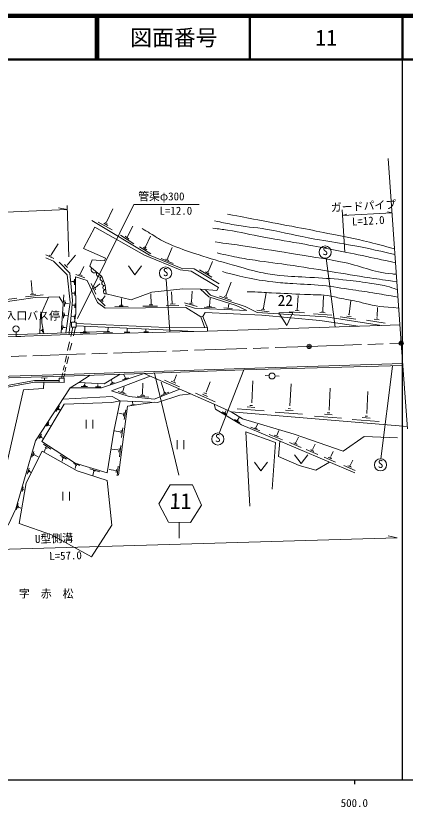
# Model space of a CAD drawing. Units: millimetres, scale not verified. Extents: x 40000 to 680000, y 20000 to 380000.
# Drawn here: x 490420 to 579613, y 198715 to 380000 of the extents above; entities that cross this region are included whole.
import ezdxf
from ezdxf.enums import TextEntityAlignment as Align

# ---------------------------------------------------------------- set-up
doc = ezdxf.new("R2010")
doc.units = ezdxf.units.MM
doc.header["$LTSCALE"] = 1000
doc.header["$PDMODE"] = 32
doc.header["$PDSIZE"] = 500
doc.linetypes.add('CHAIN', pattern=[18.5, 12, -1.5, 3.5, -1.5])
for name, color, linetype, lineweight in [('M-BGD', 7, 'Continuous', 13), ('M-BMK', 2, 'CHAIN', 13), ('M-BMK-SRVR', 3, 'Continuous', 13), ('M-STR-HTXT', 7, 'Continuous', 13), ('M-STR-STRC', 7, 'Continuous', 13), ('M-TTL', 2, 'Continuous', 140), ('M-TTL-BAND', 7, 'Continuous', 25), ('M-TTL-LINE', 7, 'Continuous', 50)]:
    doc.layers.add(name, color=color, linetype=linetype, lineweight=lineweight)
doc.layers.add('M-OTRS', color=6, linetype='Continuous')
doc.layers.add('M-TTL-TXT', color=7, linetype='Continuous')
doc.styles.add('ＭＳ ゴシック', font='')
doc.styles.add('ＭＳ 明朝', font='')
doc.styles.get('ＭＳ ゴシック').set_extended_font_data('MS Gothic')
doc.styles.get('ＭＳ 明朝').set_extended_font_data('MS Mincho')

msp = doc.modelspace()

# ---------------------------------------------------------------- linework, layer by layer
at = {"layer": 'M-BGD'}
for p, q in [((511203, 332752), (512678, 335795)), ((521005, 325157), (507864, 333121)), ((509313, 332763), (512460, 330945)), ((510580, 332472), (511473, 331984)), ((510881, 332659), (511317, 332441)), ((516111, 329618), (517212, 331799)), ((508540, 331567), (505954, 326722)), ((519902, 325164), (508540, 331567)), ((514363, 329764), (517458, 327770)), ((515440, 329501), (516340, 328850)), ((515890, 329445), (516104, 329300)), ((520145, 327111), (521253, 329507)), ((498516, 325214), (500095, 327762)), ((505954, 326722), (510971, 324448)), ((518761, 327097), (521322, 325505)), ((519584, 326938), (520395, 326412)), ((519903, 327056), (520242, 326827)), ((525255, 324522), (526212, 326964)), ((497274, 324556), (499081, 323766)), ((497298, 325242), (499132, 324425)), ((498052, 325193), (498592, 324958)), ((502150, 322843), (504102, 325190)), ((528030, 321802), (519902, 325164)), ((528303, 322228), (521005, 325157)), ((561528, 324501), (563578, 308712)), ((499081, 323766), (502158, 320694)), ((500374, 323539), (502781, 321079)), ((501547, 322999), (502264, 322324)), ((507918, 324104), (507358, 322681)), ((510702, 323854), (507918, 324104)), ((510971, 324448), (510702, 323854)), ((516213, 322699), (517713, 320699)), ((517713, 320699), (519213, 322699)), ((523695, 324421), (526441, 323244)), ((524729, 324287), (525509, 323918)), ((525052, 324393), (525338, 324259)), ((534539, 321521), (535487, 323757)), ((503400, 314777), (502781, 321079)), ((505180, 320831), (505990, 322555)), ((507358, 322681), (507729, 322248)), ((507729, 322248), (510160, 320275)), ((530590, 321489), (528030, 321802)), ((531294, 322041), (528303, 322228)), ((536826, 317794), (530590, 321489)), ((536965, 318598), (531294, 322041)), ((532480, 321786), (535356, 320166)), ((533893, 321359), (534729, 320856)), ((534272, 321447), (534659, 321253)), ((494192, 316631), (493903, 319370)), ((502158, 320694), (502830, 314434)), ((503578, 319134), (503153, 319139)), ((503670, 319301), (503670, 318899)), ((503836, 319684), (503836, 318401)), ((506768, 319366), (504060, 320227)), ((504060, 320227), (504192, 311823)), ((504190, 320720), (506205, 320014)), ((504861, 320734), (505588, 320478)), ((509123, 314338), (506768, 319366)), ((510160, 320275), (510876, 318312)), ((524891, 319691), (525670, 307573)), ((507648, 318665), (508749, 316214)), ((508346, 317883), (508637, 317232)), ((508619, 317689), (509671, 318585)), ((510876, 318312), (511126, 316315)), ((528647, 317433), (521559, 316705)), ((532720, 317420), (528647, 317433)), ((536480, 317060), (532720, 317420)), ((532720, 317420), (534659, 315620)), ((533770, 317319), (535054, 316035)), ((536826, 317794), (536480, 317060)), ((538629, 316029), (539721, 319012)), ((494859, 315498), (480735, 313444)), ((492620, 315600), (496712, 316105)), ((493707, 316057), (494981, 316258)), ((494026, 316389), (494476, 316486)), ((497915, 315551), (494859, 315498)), ((497915, 315551), (496274, 311911)), ((500356, 315613), (497915, 315551)), ((501294, 314170), (500356, 315613)), ((500798, 307356), (501436, 316122)), ((503833, 316449), (503413, 316458)), ((503939, 316869), (503934, 315941)), ((510217, 314924), (510909, 315871)), ((516815, 314956), (511126, 316315)), ((521559, 316705), (516815, 314956)), ((521421, 313945), (521362, 316306)), ((526202, 314136), (526077, 316784)), ((530682, 314487), (530811, 316962)), ((540923, 313627), (534659, 315620)), ((535054, 316035), (542928, 313430)), ((537112, 315808), (539813, 314783)), ((538137, 315739), (538919, 315427)), ((538421, 315905), (538753, 315780)), ((547156, 313108), (547757, 316512)), ((554876, 312579), (555115, 315923)), ((560773, 312397), (560894, 315871)), ((486485, 314776), (490680, 315357)), ((501643, 314822), (501550, 313414)), ((501781, 314420), (501758, 313963)), ((501853, 307392), (502830, 314434)), ((501869, 314199), (502515, 314111)), ((503042, 310586), (503400, 314777)), ((503887, 313679), (503502, 313725)), ((504013, 314119), (503973, 313138)), ((509109, 315326), (510914, 313590)), ((510858, 312998), (509123, 314338)), ((509875, 315007), (510392, 314573)), ((514462, 313814), (514785, 313800)), ((514615, 313906), (514641, 315247)), ((520950, 313779), (521815, 313772)), ((524862, 313596), (527749, 313658)), ((525776, 313959), (526897, 314001)), ((529068, 314252), (531969, 313435)), ((531389, 313066), (529239, 313710)), ((530225, 314148), (531028, 313975)), ((530495, 314376), (530779, 314328)), ((534794, 313521), (534940, 315352)), ((539055, 313139), (539179, 313975)), ((543348, 312477), (540923, 313627)), ((566772, 311735), (567135, 314737)), ((496274, 311911), (496041, 311630)), ((496274, 311911), (496399, 309636)), ((501407, 312071), (501315, 310705)), ((504192, 311823), (503865, 309799)), ((529332, 313154), (510858, 312998)), ((513112, 313374), (516155, 313312)), ((514121, 313597), (515035, 313574)), ((519489, 313502), (522882, 313523)), ((532829, 311070), (529332, 313154)), ((543348, 312477), (531389, 313066)), ((533798, 312039), (533272, 311139)), ((533562, 313267), (536082, 313119)), ((546756, 311443), (533798, 312039)), ((534167, 313424), (535237, 313360)), ((538053, 313084), (540024, 312876)), ((542928, 313430), (545732, 312059)), ((545653, 312561), (548464, 312208)), ((545732, 312059), (561465, 311010)), ((546733, 312728), (547433, 312638)), ((546969, 312991), (547260, 312956)), ((550642, 311925), (553861, 312029)), ((552532, 309048), (550642, 311925)), ((553861, 312029), (552532, 309048)), ((553006, 312226), (556537, 311987)), ((554377, 312464), (555343, 312381)), ((560032, 312016), (561306, 311933)), ((560545, 312245), (560905, 312224)), ((573159, 311125), (573269, 313159)), ((496041, 311630), (495950, 307189)), ((501587, 311711), (501541, 311166)), ((501652, 311429), (502197, 311369)), ((502620, 307418), (503042, 310586)), ((503692, 311146), (503267, 311189)), ((503794, 311248), (503747, 310958)), ((503979, 311600), (503827, 310554)), ((533272, 311139), (532829, 311070)), ((533718, 308513), (532829, 311070)), ((533272, 311139), (534355, 308508)), ((560050, 310239), (546756, 311443)), ((558611, 311698), (562802, 311448)), ((568836, 308877), (560050, 310239)), ((561465, 311010), (574197, 309044)), ((564684, 311039), (568319, 310541)), ((566242, 311226), (567249, 311091)), ((566522, 311569), (566948, 311517)), ((570781, 310263), (575060, 309609)), ((572474, 310481), (573668, 310336)), ((572941, 310793), (573315, 310751)), ((496399, 309636), (496806, 307218)), ((496476, 308233), (496504, 307556)), ((501182, 309091), (501126, 308144)), ((501283, 308805), (501260, 308509)), ((501399, 308634), (501805, 308597)), ((503478, 308677), (503001, 306524)), ((503177, 309797), (504260, 309800)), ((503180, 308677), (503177, 309797)), ((504263, 308680), (503180, 308677)), ((504086, 308679), (503620, 306729)), ((504260, 309800), (504263, 308680)), ((524855, 308585), (504261, 309518)), ((504262, 308984), (525831, 307963)), ((506212, 307723), (506219, 308727)), ((511509, 307820), (511543, 308561)), ((515919, 307716), (515898, 308325)), ((534355, 308508), (524855, 308585)), ((534355, 308508), (534359, 307797)), ((578428, 309177), (534359, 307797)), ((502615, 306979), (433283, 304476)), ((511150, 307712), (444985, 305395)), ((511150, 307712), (458953, 305917)), ((490464, 307590), (490464, 306541)), ((490464, 306541), (491564, 306541)), ((496418, 307895), (496128, 307901)), ((534359, 307797), (502615, 306979)), ((502615, 306979), (502620, 307418)), ((505194, 307342), (507285, 307321)), ((505810, 307570), (506565, 307570)), ((510484, 307411), (512540, 307425)), ((511273, 307667), (511869, 307660)), ((515227, 307522), (516563, 307550)), ((519720, 307580), (520782, 307593)), ((520237, 307686), (520224, 308157)), ((525831, 307963), (531218, 307716)), ((502731, 305303), (502294, 303330)), ((503217, 305047), (502827, 303416)), ((502017, 302076), (501701, 300652)), ((502076, 300274), (502466, 301905)), ((501536, 299905), (501294, 298813)), ((501641, 298458), (501893, 299510)), ((542719, 299210), (519842, 298432)), ((542673, 298870), (579091, 299860)), ((579054, 300382), (542719, 299210)), ((576705, 299762), (574062, 278521)), ((414647, 295145), (501498, 297860)), ((501496, 297455), (420981, 294952)), ((501166, 298233), (500892, 296997)), ((501370, 296991), (501623, 298048)), ((519840, 298073), (501496, 297455)), ((501498, 297860), (519842, 298432)), ((504880, 296039), (507468, 297656)), ((510025, 294763), (519840, 298073)), ((514330, 297888), (510623, 295670)), ((512311, 294107), (521226, 297462)), ((515437, 297151), (515183, 297801)), ((519840, 298073), (542673, 298870)), ((519840, 298073), (535840, 291018)), ((526788, 296501), (527245, 297737)), ((536992, 284423), (542673, 298870)), ((547518, 297569), (548431, 297543)), ((549795, 297503), (550724, 297477)), ((480002, 293803), (494678, 296422)), ((494709, 296048), (480126, 293397)), ((494678, 296422), (500317, 296452)), ((500312, 296051), (494709, 296048)), ((496278, 297021), (497600, 297083)), ((496760, 294601), (496830, 296049)), ((496977, 296931), (496970, 296522)), ((500312, 296051), (500324, 297004)), ((501468, 296036), (500312, 296051)), ((500324, 297004), (501481, 296989)), ((501481, 296989), (501468, 296036)), ((504880, 296039), (502831, 294807)), ((510623, 295670), (504880, 296039)), ((506186, 295403), (506193, 295798)), ((509240, 295106), (509240, 295576)), ((512037, 295650), (512969, 295997)), ((512453, 296075), (512268, 296509)), ((512365, 295941), (512660, 296061)), ((514883, 296643), (516217, 297072)), ((515289, 296943), (515704, 297100)), ((519439, 293386), (519495, 295833)), ((524367, 293872), (523727, 296050)), ((524514, 296550), (527952, 295023)), ((526007, 296341), (527056, 295842)), ((526539, 296439), (526840, 296294)), ((533986, 293818), (534931, 296166)), ((544455, 291373), (544700, 296420)), ((553213, 290639), (553459, 295686)), ((492164, 294321), (488375, 277412)), ((496760, 294601), (492164, 294321)), ((494956, 282626), (502831, 294807)), ((502831, 294807), (510025, 294763)), ((505383, 295113), (506823, 295092)), ((505937, 295293), (506360, 295286)), ((508686, 295002), (509856, 294995)), ((516377, 292783), (512311, 294107)), ((513826, 293970), (515710, 293342)), ((514602, 293956), (515239, 293743)), ((514934, 293979), (515248, 294990)), ((527973, 294487), (522141, 292176)), ((523702, 293060), (525475, 293775)), ((524284, 293470), (524819, 293715)), ((524353, 293720), (524533, 293812)), ((562183, 289677), (562429, 294725)), ((570828, 288907), (571074, 293955)), ((512514, 292807), (501151, 292208)), ((514352, 291825), (512514, 292807)), ((522141, 292176), (516377, 292783)), ((518229, 292869), (520888, 292656)), ((518986, 293030), (519942, 292952)), ((519212, 293233), (519619, 293210)), ((527983, 293103), (522889, 291451)), ((530495, 293375), (527983, 293103)), ((531545, 293590), (536053, 291554)), ((533155, 293341), (534349, 292801)), ((533518, 293621), (534142, 293393)), ((496393, 282499), (501522, 291026)), ((500403, 290660), (499613, 289386)), ((500033, 289742), (500248, 290099)), ((501522, 291026), (512411, 291423)), ((512411, 291423), (514352, 291825)), ((514352, 291825), (512854, 284864)), ((513964, 274777), (515970, 290604)), ((522889, 291451), (514352, 291825)), ((515970, 290604), (522096, 291486)), ((516791, 290831), (517773, 290982)), ((517262, 290991), (517182, 291554)), ((539750, 289273), (535840, 291018)), ((535840, 291018), (536182, 289912)), ((543414, 290423), (545190, 290306)), ((544047, 290750), (544618, 290729)), ((500245, 289889), (500577, 289696)), ((515038, 288783), (514032, 289000)), ((515255, 289124), (515122, 288293)), ((515611, 289715), (515265, 287560)), ((536182, 289912), (542149, 286297)), ((537677, 289275), (538775, 288587)), ((538166, 289155), (538494, 288961)), ((538355, 289146), (538604, 289593)), ((580085, 285893), (539750, 289273)), ((542383, 287673), (539750, 289273)), ((541100, 289955), (547316, 289511)), ((549859, 289221), (556074, 288777)), ((552172, 289689), (553948, 289572)), ((552806, 290016), (553377, 289995)), ((558829, 288260), (565045, 287816)), ((561142, 288727), (562918, 288610)), ((561776, 289054), (562347, 289033)), ((570421, 288284), (570992, 288263)), ((497427, 286001), (497953, 286855)), ((497731, 286112), (497939, 286468)), ((506570, 287444), (506570, 285444)), ((508070, 285444), (508070, 287444)), ((540527, 287562), (541704, 286794)), ((541038, 287429), (541370, 287216)), ((541226, 287379), (541586, 287949)), ((554207, 284199), (542383, 287673)), ((545408, 285609), (545758, 286445)), ((567474, 287490), (573690, 287046)), ((569787, 287957), (571563, 287840)), ((497967, 286251), (498331, 286038)), ((512854, 284864), (511382, 275336)), ((514268, 284730), (513035, 284903)), ((514565, 285083), (514461, 284356)), ((514932, 285589), (514655, 283366)), ((542149, 286297), (568119, 275272)), ((543147, 284704), (549932, 282266)), ((544055, 267638), (543147, 284704)), ((544290, 285780), (546317, 284898)), ((545177, 285637), (545675, 285397)), ((550222, 283845), (550666, 284999)), ((495689, 283147), (496308, 284139)), ((496077, 283341), (496266, 283669)), ((496299, 283438), (496626, 283221)), ((548437, 284120), (551480, 282884)), ((549609, 283965), (550592, 283573)), ((565385, 280281), (554207, 284199)), ((554654, 282389), (555187, 283511)), ((565385, 280281), (570186, 283632)), ((570186, 283632), (577876, 283306)), ((490421, 267042), (494956, 282626)), ((504040, 277558), (496393, 282499)), ((496764, 281852), (498405, 280744)), ((497117, 281208), (497630, 280868)), ((514493, 281562), (514167, 278959)), ((527382, 282765), (527382, 280765)), ((528882, 280765), (528882, 282765)), ((549932, 282266), (549118, 271532)), ((550933, 282568), (550598, 279049)), ((553124, 282285), (555775, 281094)), ((554107, 282167), (554882, 281835)), ((554425, 282257), (554737, 282126)), ((558458, 280774), (558992, 281895)), ((496479, 280240), (492809, 272994)), ((494091, 278896), (494534, 280211)), ((494437, 279187), (494624, 279699)), ((494700, 279408), (495531, 278965)), ((504499, 275795), (496479, 280240)), ((497214, 280903), (496924, 280155)), ((500586, 279366), (502061, 278466)), ((513773, 280572), (512395, 280759)), ((514105, 280863), (514015, 280067)), ((554288, 279419), (555788, 277419)), ((555788, 277419), (557288, 279419)), ((556928, 280670), (559580, 279479)), ((557912, 280552), (558687, 280220)), ((558230, 280642), (558542, 280511)), ((562549, 279037), (563082, 280159)), ((500960, 278874), (501410, 278639)), ((501154, 278632), (501029, 277988)), ((503605, 277543), (505096, 276961)), ((511382, 275336), (504040, 277558)), ((545078, 277745), (546578, 275745)), ((546578, 275745), (548078, 277745)), ((550598, 279049), (555334, 276972)), ((559177, 275933), (562299, 277742)), ((561019, 278933), (563670, 277742)), ((562002, 278815), (562777, 278483)), ((562320, 278905), (562632, 278774)), ((567060, 277122), (567593, 278244)), ((493025, 275015), (493447, 276351)), ((493350, 275410), (493523, 275887)), ((493537, 275604), (493939, 275417)), ((503970, 277196), (504413, 277007)), ((504136, 277021), (504025, 276278)), ((511364, 273521), (504499, 275795)), ((507380, 276259), (509628, 275572)), ((508307, 275701), (508077, 274722)), ((508109, 275853), (508621, 275701)), ((513269, 275862), (511801, 276091)), ((513518, 276077), (513442, 275378)), ((513878, 276804), (513650, 274630)), ((555334, 276972), (559177, 275933)), ((565529, 277018), (568181, 275827)), ((566513, 276900), (567288, 276568)), ((566831, 276990), (567143, 276859)), ((492809, 272994), (491147, 263674)), ((491855, 271034), (492118, 272114)), ((512385, 263304), (511364, 273521)), ((492076, 271512), (492443, 271373)), ((501198, 270983), (501198, 268983)), ((502698, 268983), (502698, 270983)), ((488666, 263334), (490421, 267042)), ((490525, 266859), (490989, 268244)), ((490871, 267226), (491044, 267745)), ((491121, 267468), (491585, 267226)), ((491147, 263674), (498578, 261072)), ((507785, 256056), (512385, 263304)), ((498578, 261072), (507785, 256056))]:
    msp.add_line(p, q, dxfattribs=at)
for centre, radius in [((561294, 325879), 1398), ((524734, 321080), 1398), ((490452, 308290), 700), ((549112, 297487), 683), ((536701, 283056), 1398), ((573969, 277126), 1398)]:
    msp.add_circle(centre, radius, dxfattribs=at)
for centre, radius, start, end in [((508470, 321918), 810, 155.97347, 305.8757), ((509685, 320932), 810, 155.97347, 305.8757), ((510271, 319759), 527, 102.14681, 297.96538), ((510629, 318778), 527, 102.14681, 297.96538), ((510850, 317802), 511, 87.06871, 287.16298), ((510975, 316804), 511, 87.06871, 287.16298)]:
    msp.add_arc(centre, radius, start, end, dxfattribs=at)
for points, knots in [([(538917, 334584), (542279, 333930), (543125, 333766), (545824, 333249), (549355, 332572), (551337, 332214), (554868, 331538), (557622, 331010), (559166, 330720), (561915, 330164), (565629, 329414), (567724, 329047), (571404, 328142), (573671, 327584), (574419, 327395), (577187, 326625)], [0, 0, 0, 0, 1, 1, 1, 2, 2, 2, 3, 3, 3, 4, 4, 4, 5, 5, 5, 5]), ([(577278, 325338), (572176, 326474), (570822, 326798), (566650, 327563), (563646, 328115), (561944, 328314), (558939, 328860), (554651, 329640), (552296, 330321), (548003, 331068), (544842, 331619), (543020, 331612), (539871, 332225), (538331, 332525), (537808, 332623), (535945, 333066)], [0, 0, 0, 0, 1, 1, 1, 2, 2, 2, 3, 3, 3, 4, 4, 4, 5, 5, 5, 5]), ([(519370, 331244), (520653, 330480), (520976, 330288), (522003, 329670), (522856, 329158), (523298, 328806), (524184, 328354), (525066, 327904), (525581, 327694), (526499, 327324), (528680, 326442), (529939, 326040), (532172, 325301), (535190, 324302), (536913, 323845), (539971, 322980), (542505, 322263), (543908, 321783), (546484, 321237), (548203, 320873), (549176, 320701), (550923, 320512), (553581, 320225), (555087, 320273), (557754, 320092), (560726, 319891), (562396, 319834), (565360, 319533), (567746, 319290), (569084, 319146), (571453, 318769), (572989, 318526), (573869, 318464), (575371, 318057), (576353, 317791), (576706, 317684), (577853, 317265)], [0, 0, 0, 0, 1, 1, 1, 2, 2, 2, 3, 3, 3, 4, 4, 4, 5, 5, 5, 6, 6, 6, 7, 7, 7, 8, 8, 8, 9, 9, 9, 10, 10, 10, 11, 11, 11, 12, 12, 12, 12]), ([(577416, 323397), (573720, 324235), (572761, 324440), (569770, 325075), (564638, 326164), (561751, 326721), (556590, 327668), (552955, 328335), (550900, 328606), (547267, 329281), (543990, 329889), (542185, 330401), (538889, 330893), (537591, 331087), (537159, 331158), (535559, 331349)], [0, 0, 0, 0, 1, 1, 1, 2, 2, 2, 3, 3, 3, 4, 4, 4, 5, 5, 5, 5]), ([(577601, 320809), (577187, 320815), (577058, 320840), (576710, 320868), (571957, 321249), (569513, 322784), (564828, 323672), (560409, 324510), (557911, 324851), (553471, 325565), (548942, 326294), (546409, 326730), (541869, 327388), (539625, 327713), (538910, 327818), (536120, 328194)], [0, 0, 0, 0, 1, 1, 1, 2, 2, 2, 3, 3, 3, 4, 4, 4, 5, 5, 5, 5]), ([(577725, 319056), (574712, 319489), (573943, 319604), (571521, 319974), (567995, 320513), (566029, 320874), (562506, 321434), (558629, 322050), (556458, 322400), (552575, 322979), (549248, 323475), (547365, 323627), (544046, 324181), (542163, 324496), (541102, 324650), (539238, 325068), (538172, 325307), (537816, 325388), (536519, 325727)], [0, 0, 0, 0, 1, 1, 1, 2, 2, 2, 3, 3, 3, 4, 4, 4, 5, 5, 5, 6, 6, 6, 6]), ([(577975, 315552), (575547, 315989), (574919, 316101), (572954, 316419), (570863, 316759), (569687, 316915), (567591, 317226), (564868, 317629), (563354, 317954), (560616, 318242), (557983, 318519), (556492, 318472), (553851, 318663), (552056, 318792), (551047, 318837), (549259, 319048), (546847, 319334), (545502, 319564), (543125, 320065), (541013, 320510), (540296, 320699), (537762, 321397)], [0, 0, 0, 0, 1, 1, 1, 2, 2, 2, 3, 3, 3, 4, 4, 4, 5, 5, 5, 6, 6, 6, 7, 7, 7, 7]), ([(543441, 316770), (545016, 316739), (545429, 316736), (546702, 316675), (547607, 316632), (548113, 316587), (549018, 316540), (551966, 316386), (553619, 316321), (556568, 316175), (558595, 316075), (559744, 316173), (561756, 315911), (563049, 315742), (563748, 315494), (565027, 315241), (566621, 314926), (567523, 314798), (569109, 314446), (569479, 314364), (569677, 314280), (570044, 314181), (573135, 313351), (574340, 313400), (578155, 313020)], [0, 0, 0, 0, 1, 1, 1, 2, 2, 2, 3, 3, 3, 4, 4, 4, 5, 5, 5, 6, 6, 6, 7, 7, 7, 8, 8, 8, 8])]:
    msp.add_open_spline(points, degree=3, knots=knots, dxfattribs=at)
at = {"layer": 'M-BMK'}
for p, q in [((557596, 304252), (578726, 304998)), ((457360, 300893), (557596, 304252))]:
    msp.add_line(p, q, dxfattribs=at)
at = {"layer": 'M-BMK-SRVR'}
for p, q in [((578726, 304998), (575712, 347352)), ((580121, 285399), (578726, 304998))]:
    msp.add_line(p, q, dxfattribs=at)
for centre in [(557596, 304252), (578726, 304998)]:
    msp.add_circle(centre, 500, dxfattribs=at)
for p in [(578726, 304998), (557596, 304252)]:
    msp.add_point(p, dxfattribs=at)
at = {"layer": 'M-OTRS'}
msp.add_point((578726, 304998), dxfattribs=at)
at = {"layer": 'M-STR-HTXT'}
for p, q in [((444894, 333145), (502204, 335635)), ((502204, 335635), (500185, 336047)), ((502171, 336550), (502595, 324812)), ((517441, 336782), (504516, 310694)), ((517441, 336782), (532441, 336782)), ((565176, 335593), (565772, 325849)), ((565256, 334292), (576598, 334897)), ((565256, 334292), (566241, 334595)), ((576598, 334897), (575586, 335093)), ((421625, 255793), (577751, 260448)), ((577751, 260448), (575737, 260888))]:
    msp.add_line(p, q, dxfattribs=at)
at = {"layer": 'M-STR-STRC'}
for p, q in [((527728, 274775), (522176, 298155)), ((523153, 268229), (525790, 272532)), ((525790, 272532), (530875, 272532)), ((530875, 272532), (532990, 267910)), ((525373, 263983), (523153, 268229)), ((532990, 267910), (530452, 263925)), ((530452, 263925), (525373, 263983)), ((527871, 263954), (527871, 260378))]:
    msp.add_line(p, q, dxfattribs=at)
at = {"layer": 'M-TTL'}
msp.add_line((680000, 380000), (40000, 380000), dxfattribs=at)
at = {"layer": 'M-TTL-BAND'}
for p, q in [((579000, 205000), (579000, 370000)), ((40000, 205000), (592000, 205000)), ((568000, 205000), (568000, 204000))]:
    msp.add_line(p, q, dxfattribs=at)
at = {"layer": 'M-TTL-LINE'}
for p, q in [((508747, 380000), (508747, 370000)), ((509247, 380000), (509247, 370000)), ((543997, 380000), (543997, 370000)), ((579000, 380000), (579000, 370000)), ((40000, 370000), (680000, 370000))]:
    msp.add_line(p, q, dxfattribs=at)

# ---------------------------------------------------------------- texts
at = {"layer": 'M-BGD', "style": 'ＭＳ ゴシック'}
for s, height, p in [('S', 1833, (560669, 324629)), ('S', 1833, (524109, 319830)), ('22', 2566, (550415, 312759)), ('大山入口バス停', 1833, (483025, 309836)), ('S', 1833, (536076, 281806)), ('S', 1833, (573344, 275876)), ('字\u3000赤\u3000松', 1833, (491136, 246169))]:
    msp.add_text(s, height=height, dxfattribs=at).set_placement(p, align=Align.BOTTOM_LEFT)
at = {"layer": 'M-STR-HTXT', "style": 'ＭＳ ゴシック'}
for s, p in [('管渠φ300', (518423, 337174)), ('L=12.0', (523334, 333886))]:
    msp.add_text(s, height=1833, dxfattribs=at).set_placement(p, align=Align.BOTTOM_LEFT)
for s, rotation, p in [('ガードパイプ', 3.049, (562660, 334569)), ('L=12.0', 3.049, (567499, 331396)), ('U型側溝', 1.708, (494844, 258678)), ('L=57.0', 1.708, (498102, 254753))]:
    msp.add_text(s, height=1833, rotation=rotation, dxfattribs=at).set_placement(p, align=Align.BOTTOM_LEFT)
at = {"layer": 'M-STR-STRC', "style": 'ＭＳ 明朝'}
msp.add_text('11', height=3666, rotation=359.423, dxfattribs=at).set_placement((525648, 265945), align=Align.BOTTOM_LEFT)
at = {"layer": 'M-TTL-BAND', "style": 'ＭＳ ゴシック'}
msp.add_text('500.0', height=1833, dxfattribs=at).set_placement((567965, 198195), align=Align.BOTTOM_CENTER)
at = {"layer": 'M-TTL-TXT', "style": 'ＭＳ ゴシック'}
for s, p in [('図面番号', (526622, 375000)), ('11', (561497, 375000))]:
    msp.add_text(s, height=3666, dxfattribs=at).set_placement(p, align=Align.MIDDLE_CENTER)

doc.saveas('drawing.dxf')
